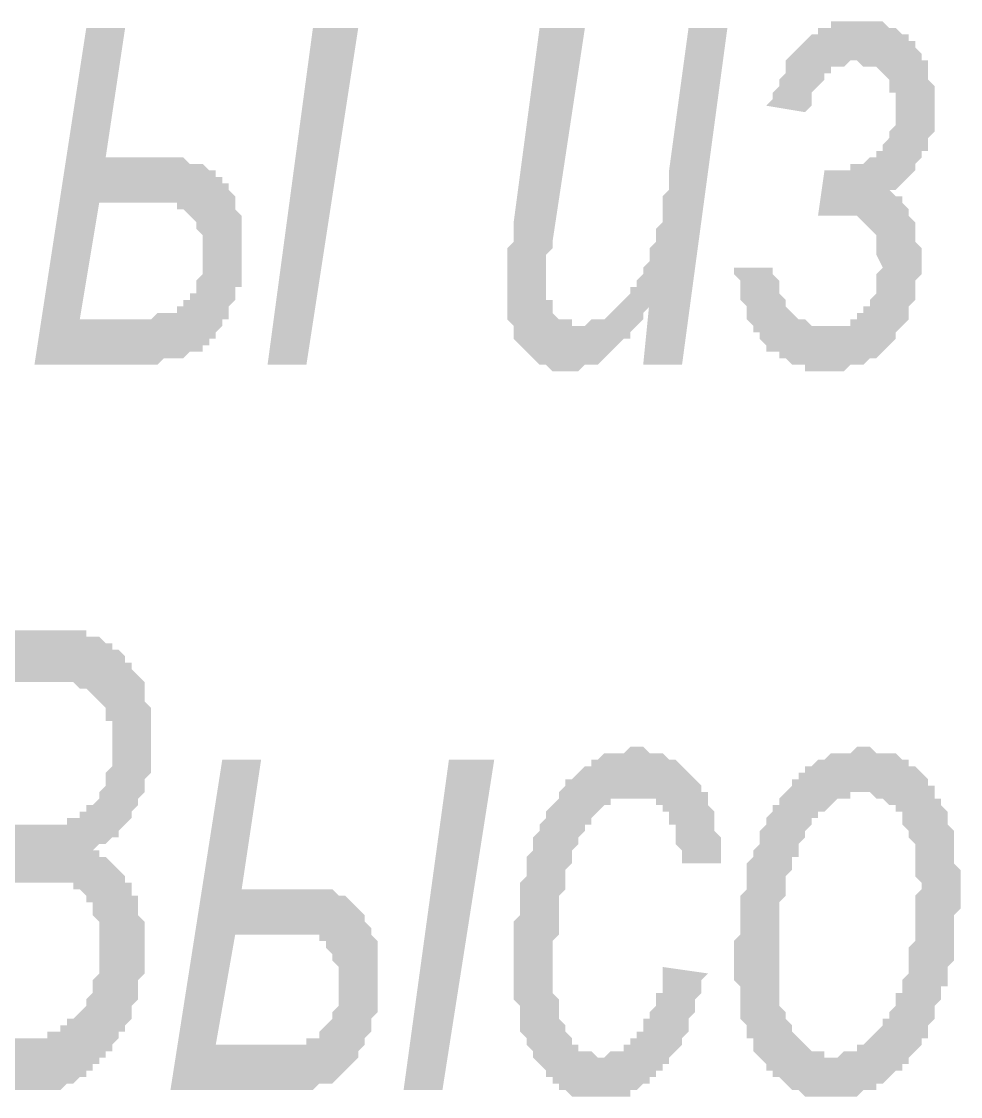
# Model space of a CAD drawing. Header units: millimetres. Extents: x 1372 to 666090, y 1285 to 31551.
# Drawn here: x 512095 to 512700, y 4124 to 4816 of the extents above; entities that cross this region are included whole.
import ezdxf

# ---------------------------------------------------------------- set-up
doc = ezdxf.new("R2010")
doc.units = ezdxf.units.MM
doc.layers.add('PDF _75-АЗ Штамп', color=7, linetype='Continuous')

msp = doc.modelspace()

# ---------------------------------------------------------------- hatches: boundary and pattern name
at = {"layer": 'PDF _75-АЗ Штамп', "transparency": 33554559}
for points in [[(512599.51, 4757.89), (512574.48, 4762.06), (512578.66, 4766.23), (512578.66, 4770.4), (512582.83, 4774.58), (512582.83, 4778.75), (512582.83, 4778.75), (512587, 4782.92), (512587, 4787.09), (512587, 4791.26), (512591.17, 4795.43), (512591.17, 4795.43), (512595.34, 4799.6), (512595.34, 4799.6), (512599.51, 4803.77), (512599.51, 4803.77), (512603.68, 4807.94), (512603.68, 4807.94), (512607.85, 4807.94), (512607.85, 4812.12), (512612.02, 4812.12), (512616.2, 4812.12), (512616.2, 4816.29), (512620.37, 4816.29), (512624.54, 4816.29), (512624.54, 4816.29), (512628.71, 4816.29), (512632.88, 4816.29), (512632.88, 4816.29), (512637.05, 4816.29), (512641.22, 4816.29), (512645.39, 4816.29), (512645.39, 4816.29), (512649.57, 4816.29), (512653.74, 4812.12), (512653.74, 4812.12), (512657.91, 4812.12), (512662.08, 4807.94), (512662.08, 4807.94), (512666.25, 4807.94), (512666.25, 4803.77), (512670.42, 4803.77), (512670.42, 4803.77), (512670.42, 4799.6), (512674.59, 4795.43), (512674.59, 4791.26), (512678.76, 4791.26), (512678.76, 4787.09), (512678.76, 4782.92), (512678.76, 4778.75), (512682.93, 4774.58), (512682.93, 4770.4), (512682.93, 4766.23), (512682.93, 4762.06), (512682.93, 4762.06), (512682.93, 4757.89), (512682.93, 4753.72), (512682.93, 4749.55), (512682.93, 4745.38), (512678.76, 4741.21), (512678.76, 4737.03), (512678.76, 4732.86), (512674.59, 4732.86), (512674.59, 4728.69), (512674.59, 4728.69), (512670.42, 4724.52), (512670.42, 4720.35), (512670.42, 4720.35), (512666.25, 4716.18), (512662.08, 4712.01), (512662.08, 4712.01), (512657.91, 4707.84), (512653.74, 4707.84), (512653.74, 4707.84), (512657.91, 4703.67), (512662.08, 4703.67), (512662.08, 4699.49), (512666.25, 4695.32), (512666.25, 4695.32), (512666.25, 4691.15), (512670.42, 4686.98), (512670.42, 4682.81), (512670.42, 4678.64), (512670.42, 4678.64), (512670.42, 4674.47), (512674.59, 4670.3), (512674.59, 4666.12), (512674.59, 4661.95), (512674.59, 4657.78), (512674.59, 4653.61), (512670.42, 4649.44), (512670.42, 4645.27), (512670.42, 4641.1), (512670.42, 4641.1), (512670.42, 4636.93), (512666.25, 4632.76), (512666.25, 4628.58), (512666.25, 4624.41), (512662.08, 4620.24), (512662.08, 4620.24), (512657.91, 4616.07), (512657.91, 4611.9), (512657.91, 4611.9), (512653.74, 4607.73), (512653.74, 4607.73), (512649.57, 4603.56), (512649.57, 4603.56), (512645.39, 4599.39), (512641.22, 4599.39), (512641.22, 4599.39), (512637.05, 4595.21), (512637.05, 4595.21), (512632.88, 4595.21), (512628.71, 4595.21), (512624.54, 4591.04), (512624.54, 4591.04), (512620.37, 4591.04), (512616.2, 4591.04), (512612.02, 4591.04), (512612.02, 4591.04), (512612.02, 4591.04), (512607.85, 4591.04), (512603.68, 4591.04), (512599.51, 4591.04), (512599.51, 4595.21), (512595.34, 4595.21), (512591.17, 4595.21), (512591.17, 4595.21), (512587, 4599.39), (512587, 4599.39), (512582.83, 4599.39), (512582.83, 4603.56), (512578.66, 4603.56), (512574.48, 4603.56), (512574.48, 4607.73), (512574.48, 4607.73), (512570.31, 4611.9), (512570.31, 4616.07), (512566.14, 4616.07), (512566.14, 4620.24), (512566.14, 4620.24), (512561.97, 4624.41), (512561.97, 4628.58), (512561.97, 4632.76), (512557.8, 4636.93), (512557.8, 4636.93), (512557.8, 4641.1), (512557.8, 4645.27), (512557.8, 4649.44), (512553.63, 4653.61), (512553.63, 4657.78), (512578.66, 4657.78), (512578.66, 4653.61), (512582.83, 4649.44), (512582.83, 4649.44), (512582.83, 4645.27), (512582.83, 4641.1), (512587, 4636.93), (512587, 4636.93), (512587, 4632.76), (512591.17, 4628.58), (512591.17, 4628.58), (512595.34, 4624.41), (512595.34, 4624.41), (512599.51, 4624.41), (512603.68, 4620.24), (512603.68, 4620.24), (512607.85, 4620.24), (512612.02, 4620.24), (512612.02, 4620.24), (512616.2, 4620.24), (512616.2, 4620.24), (512620.37, 4620.24), (512624.54, 4620.24), (512628.71, 4620.24), (512628.71, 4624.41), (512632.88, 4624.41), (512632.88, 4628.58), (512637.05, 4628.58), (512637.05, 4632.76), (512641.22, 4632.76), (512641.22, 4636.93), (512645.39, 4641.1), (512645.39, 4645.27), (512645.39, 4645.27), (512645.39, 4649.44), (512645.39, 4653.61), (512649.57, 4657.78), (512649.57, 4657.78), (512645.39, 4666.12), (512645.39, 4670.3), (512645.39, 4670.3), (512645.39, 4674.47), (512645.39, 4678.64), (512641.22, 4682.81), (512641.22, 4682.81), (512637.05, 4686.98), (512637.05, 4686.98), (512632.88, 4691.15), (512628.71, 4691.15), (512628.71, 4691.15), (512628.71, 4691.15), (512624.54, 4691.15), (512624.54, 4691.15), (512620.37, 4691.15), (512616.2, 4691.15), (512612.02, 4691.15), (512612.02, 4691.15), (512607.85, 4691.15), (512607.85, 4691.15), (512612.02, 4720.35), (512612.02, 4720.35), (512616.2, 4720.35), (512616.2, 4720.35), (512620.37, 4720.35), (512624.54, 4720.35), (512628.71, 4720.35), (512628.71, 4724.52), (512632.88, 4724.52), (512637.05, 4724.52), (512637.05, 4724.52), (512641.22, 4728.69), (512645.39, 4728.69), (512645.39, 4728.69), (512645.39, 4732.86), (512649.57, 4732.86), (512649.57, 4737.03), (512653.74, 4741.21), (512653.74, 4741.21), (512653.74, 4745.38), (512657.91, 4749.55), (512657.91, 4753.72), (512657.91, 4757.89), (512657.91, 4757.89), (512657.91, 4766.23), (512657.91, 4770.4), (512653.74, 4770.4), (512653.74, 4774.58), (512653.74, 4778.75), (512649.57, 4782.92), (512649.57, 4782.92), (512649.57, 4782.92), (512645.39, 4787.09), (512645.39, 4787.09), (512641.22, 4787.09), (512637.05, 4787.09), (512637.05, 4787.09), (512632.88, 4791.26), (512632.88, 4791.26), (512628.71, 4791.26), (512624.54, 4787.09), (512624.54, 4787.09), (512620.37, 4787.09), (512616.2, 4787.09), (512616.2, 4782.92), (512612.02, 4782.92), (512612.02, 4782.92), (512612.02, 4778.75), (512607.85, 4774.58), (512607.85, 4774.58), (512603.68, 4770.4), (512603.68, 4766.23), (512603.68, 4762.06), (512599.51, 4757.89)], [(512499.4, 4636.93), (512499.4, 4632.76), (512495.23, 4628.58), (512495.23, 4624.41), (512491.06, 4620.24), (512491.06, 4620.24), (512486.89, 4616.07), (512486.89, 4611.9), (512482.72, 4611.9), (512478.55, 4607.73), (512478.55, 4607.73), (512474.38, 4603.56), (512474.38, 4603.56), (512470.2, 4599.39), (512470.2, 4599.39), (512466.03, 4595.21), (512461.86, 4595.21), (512461.86, 4595.21), (512457.69, 4595.21), (512457.69, 4595.21), (512453.52, 4591.04), (512449.35, 4591.04), (512449.35, 4591.04), (512445.18, 4591.04), (512445.18, 4591.04), (512441.01, 4591.04), (512441.01, 4591.04), (512436.84, 4591.04), (512432.66, 4595.21), (512432.66, 4595.21), (512428.49, 4595.21), (512424.32, 4599.39), (512424.32, 4599.39), (512420.15, 4603.56), (512420.15, 4603.56), (512415.98, 4607.73), (512415.98, 4607.73), (512411.81, 4611.9), (512411.81, 4616.07), (512411.81, 4620.24), (512407.64, 4624.41), (512407.64, 4624.41), (512407.64, 4628.58), (512407.64, 4632.76), (512407.64, 4636.93), (512407.64, 4641.1), (512407.64, 4645.27), (512407.64, 4645.27), (512407.64, 4649.44), (512407.64, 4653.61), (512407.64, 4657.78), (512407.64, 4661.95), (512407.64, 4666.12), (512407.64, 4670.3), (512411.81, 4674.47), (512411.81, 4678.64), (512411.81, 4686.98), (512411.81, 4686.98), (512428.49, 4812.12), (512457.69, 4812.12), (512436.84, 4674.47), (512436.84, 4670.3), (512432.66, 4666.12), (512432.66, 4661.95), (512432.66, 4657.78), (512432.66, 4653.61), (512432.66, 4649.44), (512432.66, 4649.44), (512432.66, 4641.1), (512432.66, 4636.93), (512436.84, 4636.93), (512436.84, 4632.76), (512436.84, 4628.58), (512436.84, 4628.58), (512441.01, 4624.41), (512441.01, 4624.41), (512445.18, 4624.41), (512449.35, 4624.41), (512449.35, 4620.24), (512453.52, 4620.24), (512457.69, 4620.24), (512457.69, 4620.24), (512461.86, 4624.41), (512466.03, 4624.41), (512466.03, 4624.41), (512470.2, 4624.41), (512474.38, 4628.58), (512474.38, 4628.58), (512478.55, 4632.76), (512478.55, 4632.76), (512482.72, 4636.93), (512482.72, 4636.93), (512486.89, 4641.1), (512486.89, 4645.27), (512491.06, 4645.27), (512491.06, 4649.44), (512495.23, 4653.61), (512495.23, 4657.78), (512495.23, 4657.78), (512499.4, 4661.95), (512499.4, 4666.12), (512499.4, 4670.3), (512503.57, 4674.47), (512503.57, 4678.64), (512503.57, 4678.64), (512503.57, 4682.81), (512507.75, 4686.98), (512507.75, 4686.98), (512507.75, 4691.15), (512507.75, 4695.32), (512507.75, 4699.49), (512507.75, 4703.67), (512511.92, 4707.84), (512511.92, 4716.18), (512511.92, 4720.35), (512524.43, 4812.12), (512549.46, 4812.12), (512520.26, 4595.21), (512495.23, 4595.21)], [(512507.75, 4207.3), (512536.94, 4203.12), (512532.77, 4198.95), (512532.77, 4194.78), (512532.77, 4190.61), (512528.6, 4186.44), (512528.6, 4182.27), (512528.6, 4178.1), (512524.43, 4173.93), (512524.43, 4169.75), (512524.43, 4165.58), (512520.26, 4161.41), (512520.26, 4161.41), (512520.26, 4157.24), (512516.09, 4153.07), (512516.09, 4153.07), (512511.92, 4148.9), (512511.92, 4144.73), (512507.75, 4144.73), (512507.75, 4140.56), (512503.57, 4140.56), (512503.57, 4136.39), (512499.4, 4136.39), (512499.4, 4132.21), (512495.23, 4132.21), (512491.06, 4128.04), (512491.06, 4128.04), (512486.89, 4128.04), (512486.89, 4123.87), (512482.72, 4123.87), (512478.55, 4123.87), (512478.55, 4123.87), (512474.38, 4123.87), (512470.2, 4123.87), (512470.2, 4123.87), (512466.03, 4123.87), (512466.03, 4123.87), (512461.86, 4123.87), (512457.69, 4123.87), (512453.52, 4123.87), (512453.52, 4123.87), (512449.35, 4123.87), (512445.18, 4128.04), (512445.18, 4128.04), (512441.01, 4128.04), (512441.01, 4132.21), (512436.84, 4132.21), (512436.84, 4136.39), (512432.66, 4136.39), (512432.66, 4140.56), (512428.49, 4144.73), (512428.49, 4144.73), (512424.32, 4148.9), (512424.32, 4148.9), (512424.32, 4153.07), (512420.15, 4157.24), (512420.15, 4161.41), (512420.15, 4161.41), (512415.98, 4165.58), (512415.98, 4169.75), (512415.98, 4173.93), (512415.98, 4178.1), (512415.98, 4182.27), (512411.81, 4186.44), (512411.81, 4190.61), (512411.81, 4194.78), (512411.81, 4198.95), (512411.81, 4203.12), (512411.81, 4207.3), (512411.81, 4207.3), (512411.81, 4211.47), (512411.81, 4215.64), (512411.81, 4219.81), (512411.81, 4223.98), (512411.81, 4228.15), (512411.81, 4232.32), (512411.81, 4236.49), (512415.98, 4240.66), (512415.98, 4244.84), (512415.98, 4249.01), (512415.98, 4253.18), (512415.98, 4257.35), (512415.98, 4261.52), (512420.15, 4265.69), (512420.15, 4269.86), (512420.15, 4274.03), (512420.15, 4278.21), (512420.15, 4278.21), (512424.32, 4282.38), (512424.32, 4286.55), (512424.32, 4290.72), (512428.49, 4294.89), (512428.49, 4299.06), (512428.49, 4299.06), (512432.66, 4303.23), (512432.66, 4307.4), (512436.84, 4311.57), (512436.84, 4311.57), (512441.01, 4315.75), (512441.01, 4319.92), (512441.01, 4319.92), (512445.18, 4324.09), (512445.18, 4328.26), (512449.35, 4328.26), (512449.35, 4328.26), (512453.52, 4332.43), (512453.52, 4332.43), (512457.69, 4336.6), (512461.86, 4336.6), (512461.86, 4340.77), (512466.03, 4340.77), (512466.03, 4340.77), (512470.2, 4344.94), (512474.38, 4344.94), (512474.38, 4344.94), (512478.55, 4344.94), (512482.72, 4344.94), (512482.72, 4344.94), (512486.89, 4349.12), (512491.06, 4349.12), (512491.06, 4349.12), (512495.23, 4349.12), (512499.4, 4344.94), (512499.4, 4344.94), (512503.57, 4344.94), (512507.75, 4344.94), (512507.75, 4344.94), (512511.92, 4340.77), (512516.09, 4340.77), (512516.09, 4340.77), (512520.26, 4336.6), (512520.26, 4336.6), (512524.43, 4332.43), (512524.43, 4332.43), (512528.6, 4328.26), (512528.6, 4328.26), (512532.77, 4324.09), (512532.77, 4319.92), (512536.94, 4319.92), (512536.94, 4315.75), (512536.94, 4311.57), (512541.11, 4307.4), (512541.11, 4307.4), (512541.11, 4303.23), (512541.11, 4299.06), (512541.11, 4294.89), (512545.29, 4290.72), (512545.29, 4286.55), (512545.29, 4282.38), (512545.29, 4278.21), (512545.29, 4274.03), (512520.26, 4274.03), (512520.26, 4278.21), (512520.26, 4282.38), (512516.09, 4286.55), (512516.09, 4290.72), (512516.09, 4294.89), (512516.09, 4299.06), (512511.92, 4299.06), (512511.92, 4303.23), (512511.92, 4307.4), (512507.75, 4307.4), (512507.75, 4311.57), (512503.57, 4311.57), (512503.57, 4315.75), (512499.4, 4315.75), (512495.23, 4315.75), (512495.23, 4315.75), (512491.06, 4315.75), (512491.06, 4315.75), (512486.89, 4315.75), (512482.72, 4315.75), (512478.55, 4315.75), (512478.55, 4315.75), (512474.38, 4315.75), (512474.38, 4311.57), (512470.2, 4311.57), (512466.03, 4307.4), (512466.03, 4307.4), (512461.86, 4303.23), (512461.86, 4303.23), (512461.86, 4299.06), (512457.69, 4299.06), (512457.69, 4294.89), (512453.52, 4290.72), (512453.52, 4290.72), (512453.52, 4286.55), (512449.35, 4282.38), (512449.35, 4278.21), (512449.35, 4274.03), (512445.18, 4269.86), (512445.18, 4265.69), (512445.18, 4261.52), (512445.18, 4261.52), (512445.18, 4257.35), (512441.01, 4253.18), (512441.01, 4249.01), (512441.01, 4244.84), (512441.01, 4240.66), (512441.01, 4236.49), (512441.01, 4232.32), (512441.01, 4228.15), (512436.84, 4223.98), (512436.84, 4219.81), (512436.84, 4215.64), (512436.84, 4211.47), (512436.84, 4207.3), (512436.84, 4207.3), (512436.84, 4198.95), (512436.84, 4194.78), (512436.84, 4190.61), (512441.01, 4186.44), (512441.01, 4182.27), (512441.01, 4178.1), (512441.01, 4173.93), (512441.01, 4173.93), (512445.18, 4169.75), (512445.18, 4165.58), (512445.18, 4165.58), (512449.35, 4161.41), (512449.35, 4157.24), (512453.52, 4157.24), (512453.52, 4153.07), (512457.69, 4153.07), (512461.86, 4153.07), (512461.86, 4153.07), (512466.03, 4148.9), (512466.03, 4148.9), (512470.2, 4148.9), (512474.38, 4153.07), (512474.38, 4153.07), (512478.55, 4153.07), (512482.72, 4153.07), (512482.72, 4157.24), (512486.89, 4157.24), (512486.89, 4161.41), (512491.06, 4161.41), (512491.06, 4165.58), (512495.23, 4165.58), (512495.23, 4169.75), (512495.23, 4173.93), (512499.4, 4173.93), (512499.4, 4178.1), (512503.57, 4182.27), (512503.57, 4186.44), (512503.57, 4190.61), (512507.75, 4190.61), (512507.75, 4194.78), (512507.75, 4198.95), (512507.75, 4207.3), (512507.75, 4207.3)]]:
    msp.add_hatch(color=256, dxfattribs=at).paths.add_polyline_path(points)
h = msp.add_hatch(color=256, dxfattribs=at)
h.paths.add_polyline_path([(512282.5, 4812.12), (512311.7, 4812.12), (512278.33, 4595.21), (512253.3, 4595.21)], flags=0)
h.paths.add_polyline_path([(512136.51, 4812.12), (512161.54, 4812.12), (512149.02, 4728.69), (512174.05, 4728.69), (512178.22, 4728.69), (512182.39, 4728.69), (512186.56, 4728.69), (512190.74, 4728.69), (512194.91, 4728.69), (512194.91, 4728.69), (512199.08, 4728.69), (512203.25, 4724.52), (512203.25, 4724.52), (512207.42, 4724.52), (512207.42, 4724.52), (512211.59, 4724.52), (512211.59, 4724.52), (512211.59, 4724.52), (512215.76, 4720.35), (512219.93, 4720.35), (512219.93, 4716.18), (512224.11, 4716.18), (512224.11, 4712.01), (512228.28, 4712.01), (512228.28, 4707.84), (512232.45, 4703.67), (512232.45, 4703.67), (512232.45, 4699.49), (512232.45, 4695.32), (512236.62, 4691.15), (512236.62, 4686.98), (512236.62, 4682.81), (512236.62, 4678.64), (512236.62, 4674.47), (512236.62, 4670.3), (512236.62, 4670.3), (512236.62, 4666.12), (512236.62, 4661.95), (512236.62, 4657.78), (512236.62, 4653.61), (512236.62, 4649.44), (512236.62, 4645.27), (512232.45, 4645.27), (512232.45, 4641.1), (512232.45, 4636.93), (512228.28, 4632.76), (512228.28, 4628.58), (512228.28, 4624.41), (512224.11, 4624.41), (512224.11, 4620.24), (512219.93, 4616.07), (512219.93, 4611.9), (512215.76, 4611.9), (512215.76, 4607.73), (512211.59, 4607.73), (512211.59, 4603.56), (512207.42, 4603.56), (512207.42, 4603.56), (512203.25, 4603.56), (512203.25, 4603.56), (512199.08, 4599.39), (512199.08, 4599.39), (512194.91, 4599.39), (512194.91, 4599.39), (512190.74, 4599.39), (512186.56, 4599.39), (512186.56, 4599.39), (512182.39, 4595.21), (512178.22, 4595.21), (512174.05, 4595.21), (512169.88, 4595.21), (512165.71, 4595.21), (512103.14, 4595.21)], flags=0)
h.paths.add_polyline_path([(512132.34, 4624.41), (512165.71, 4624.41), (512169.88, 4624.41), (512174.05, 4624.41), (512178.22, 4624.41), (512178.22, 4624.41), (512182.39, 4628.58), (512186.56, 4628.58), (512186.56, 4628.58), (512190.74, 4628.58), (512190.74, 4628.58), (512194.91, 4628.58), (512194.91, 4632.76), (512199.08, 4632.76), (512199.08, 4636.93), (512203.25, 4636.93), (512203.25, 4641.1), (512207.42, 4641.1), (512207.42, 4645.27), (512207.42, 4649.44), (512211.59, 4653.61), (512211.59, 4657.78), (512211.59, 4661.95), (512211.59, 4666.12), (512211.59, 4666.12), (512211.59, 4670.3), (512211.59, 4674.47), (512211.59, 4678.64), (512207.42, 4682.81), (512207.42, 4686.98), (512207.42, 4686.98), (512203.25, 4691.15), (512203.25, 4691.15), (512199.08, 4695.32), (512199.08, 4695.32), (512194.91, 4695.32), (512194.91, 4699.49), (512190.74, 4699.49), (512190.74, 4699.49), (512186.56, 4699.49), (512182.39, 4699.49), (512182.39, 4699.49), (512178.22, 4699.49), (512174.05, 4699.49), (512144.85, 4699.49)], flags=0)
h = msp.add_hatch(color=256, dxfattribs=at)
h.paths.add_polyline_path([(512003.03, 4128.04), (512044.74, 4424.2), (512107.31, 4424.2), (512111.48, 4424.2), (512115.65, 4424.2), (512119.83, 4424.2), (512124, 4424.2), (512124, 4424.2), (512128.17, 4424.2), (512132.34, 4424.2), (512132.34, 4424.2), (512136.51, 4424.2), (512136.51, 4424.2), (512136.51, 4420.03), (512140.68, 4420.03), (512144.85, 4420.03), (512144.85, 4420.03), (512149.02, 4415.85), (512153.2, 4415.85), (512153.2, 4411.68), (512157.37, 4411.68), (512157.37, 4411.68), (512161.54, 4407.51), (512161.54, 4403.34), (512165.71, 4403.34), (512165.71, 4399.17), (512169.88, 4395), (512169.88, 4395), (512174.05, 4390.83), (512174.05, 4386.66), (512174.05, 4382.48), (512174.05, 4378.31), (512178.22, 4374.14), (512178.22, 4369.97), (512178.22, 4365.8), (512178.22, 4361.63), (512178.22, 4357.46), (512178.22, 4353.29), (512178.22, 4353.29), (512178.22, 4349.12), (512178.22, 4344.94), (512178.22, 4340.77), (512178.22, 4336.6), (512178.22, 4332.43), (512174.05, 4328.26), (512174.05, 4324.09), (512174.05, 4319.92), (512174.05, 4319.92), (512169.88, 4315.75), (512169.88, 4311.57), (512169.88, 4311.57), (512165.71, 4307.4), (512165.71, 4303.23), (512165.71, 4303.23), (512161.54, 4299.06), (512161.54, 4299.06), (512157.37, 4294.89), (512157.37, 4290.72), (512153.2, 4290.72), (512149.02, 4286.55), (512149.02, 4286.55), (512144.85, 4286.55), (512140.68, 4282.38), (512140.68, 4282.38), (512144.85, 4282.38), (512144.85, 4278.21), (512149.02, 4278.21), (512153.2, 4274.03), (512153.2, 4274.03), (512157.37, 4269.86), (512157.37, 4269.86), (512161.54, 4265.69), (512161.54, 4261.52), (512165.71, 4261.52), (512165.71, 4257.35), (512165.71, 4253.18), (512169.88, 4253.18), (512169.88, 4249.01), (512169.88, 4244.84), (512169.88, 4240.66), (512174.05, 4236.49), (512174.05, 4232.32), (512174.05, 4228.15), (512174.05, 4223.98), (512174.05, 4219.81), (512174.05, 4215.64), (512174.05, 4211.47), (512174.05, 4207.3), (512174.05, 4207.3), (512174.05, 4203.12), (512169.88, 4198.95), (512169.88, 4194.78), (512169.88, 4190.61), (512169.88, 4186.44), (512165.71, 4182.27), (512165.71, 4178.1), (512165.71, 4173.93), (512165.71, 4173.93), (512161.54, 4169.75), (512161.54, 4165.58), (512157.37, 4165.58), (512157.37, 4161.41), (512153.2, 4157.24), (512153.2, 4153.07), (512149.02, 4153.07), (512149.02, 4148.9), (512144.85, 4148.9), (512144.85, 4144.73), (512140.68, 4144.73), (512140.68, 4140.56), (512136.51, 4140.56), (512136.51, 4136.39), (512132.34, 4136.39), (512132.34, 4136.39), (512128.17, 4132.21), (512124, 4132.21), (512124, 4132.21), (512119.83, 4128.04), (512115.65, 4128.04), (512115.65, 4128.04), (512111.48, 4128.04), (512107.31, 4128.04), (512103.14, 4128.04), (512103.14, 4128.04), (512103.14, 4128.04)], flags=0)
h.paths.add_polyline_path([(512053.09, 4299.06), (512094.8, 4299.06), (512098.97, 4299.06), (512103.14, 4299.06), (512107.31, 4299.06), (512111.48, 4299.06), (512111.48, 4299.06), (512115.65, 4299.06), (512119.83, 4299.06), (512124, 4299.06), (512124, 4303.23), (512128.17, 4303.23), (512128.17, 4303.23), (512132.34, 4303.23), (512132.34, 4307.4), (512136.51, 4307.4), (512136.51, 4311.57), (512140.68, 4311.57), (512140.68, 4311.57), (512144.85, 4315.75), (512144.85, 4319.92), (512149.02, 4324.09), (512149.02, 4324.09), (512149.02, 4328.26), (512149.02, 4332.43), (512153.2, 4336.6), (512153.2, 4340.77), (512153.2, 4344.94), (512153.2, 4349.12), (512153.2, 4353.29), (512153.2, 4357.46), (512153.2, 4361.63), (512153.2, 4365.8), (512149.02, 4365.8), (512149.02, 4369.97), (512149.02, 4374.14), (512144.85, 4378.31), (512144.85, 4378.31), (512140.68, 4382.48), (512140.68, 4382.48), (512136.51, 4386.66), (512136.51, 4386.66), (512136.51, 4386.66), (512132.34, 4386.66), (512132.34, 4386.66), (512128.17, 4390.83), (512128.17, 4390.83), (512124, 4390.83), (512119.83, 4390.83), (512115.65, 4390.83), (512111.48, 4390.83), (512111.48, 4390.83), (512065.6, 4390.83)], flags=0)
h.paths.add_polyline_path([(512032.23, 4161.41), (512082.29, 4161.41), (512086.46, 4161.41), (512090.63, 4161.41), (512090.63, 4161.41), (512094.8, 4161.41), (512098.97, 4161.41), (512103.14, 4161.41), (512103.14, 4161.41), (512107.31, 4161.41), (512107.31, 4161.41), (512111.48, 4161.41), (512111.48, 4165.58), (512115.65, 4165.58), (512119.83, 4165.58), (512119.83, 4169.75), (512124, 4169.75), (512124, 4173.93), (512128.17, 4173.93), (512132.34, 4178.1), (512132.34, 4178.1), (512136.51, 4182.27), (512136.51, 4186.44), (512136.51, 4186.44), (512140.68, 4190.61), (512140.68, 4194.78), (512140.68, 4198.95), (512144.85, 4203.12), (512144.85, 4207.3), (512144.85, 4211.47), (512144.85, 4215.64), (512144.85, 4219.81), (512144.85, 4219.81), (512144.85, 4223.98), (512144.85, 4228.15), (512144.85, 4232.32), (512144.85, 4236.49), (512140.68, 4240.66), (512140.68, 4244.84), (512140.68, 4249.01), (512136.51, 4249.01), (512136.51, 4253.18), (512136.51, 4253.18), (512132.34, 4257.35), (512132.34, 4257.35), (512128.17, 4257.35), (512128.17, 4261.52), (512124, 4261.52), (512119.83, 4261.52), (512119.83, 4261.52), (512115.65, 4261.52), (512111.48, 4261.52), (512107.31, 4261.52), (512103.14, 4261.52), (512103.14, 4261.52), (512048.92, 4261.52)], flags=0)
h = msp.add_hatch(color=256, dxfattribs=at)
h.paths.add_polyline_path([(512553.63, 4207.3), (512553.63, 4211.47), (512553.63, 4215.64), (512553.63, 4223.98), (512557.8, 4228.15), (512557.8, 4232.32), (512557.8, 4236.49), (512557.8, 4240.66), (512557.8, 4244.84), (512557.8, 4249.01), (512557.8, 4249.01), (512557.8, 4253.18), (512561.97, 4257.35), (512561.97, 4261.52), (512561.97, 4265.69), (512561.97, 4269.86), (512561.97, 4274.03), (512566.14, 4278.21), (512566.14, 4282.38), (512566.14, 4282.38), (512570.31, 4286.55), (512570.31, 4290.72), (512570.31, 4294.89), (512574.48, 4299.06), (512574.48, 4299.06), (512574.48, 4303.23), (512578.66, 4307.4), (512578.66, 4311.57), (512582.83, 4311.57), (512582.83, 4315.75), (512587, 4319.92), (512587, 4319.92), (512591.17, 4324.09), (512591.17, 4328.26), (512595.34, 4328.26), (512595.34, 4332.43), (512599.51, 4332.43), (512599.51, 4336.6), (512603.68, 4336.6), (512603.68, 4336.6), (512607.85, 4340.77), (512612.02, 4340.77), (512612.02, 4340.77), (512616.2, 4344.94), (512620.37, 4344.94), (512620.37, 4344.94), (512624.54, 4344.94), (512628.71, 4344.94), (512628.71, 4344.94), (512632.88, 4349.12), (512637.05, 4349.12), (512637.05, 4349.12), (512641.22, 4349.12), (512645.39, 4344.94), (512645.39, 4344.94), (512649.57, 4344.94), (512653.74, 4344.94), (512653.74, 4344.94), (512657.91, 4344.94), (512662.08, 4340.77), (512662.08, 4340.77), (512666.25, 4340.77), (512666.25, 4336.6), (512670.42, 4336.6), (512674.59, 4332.43), (512674.59, 4332.43), (512678.76, 4328.26), (512678.76, 4324.09), (512682.93, 4324.09), (512682.93, 4324.09), (512682.93, 4319.92), (512682.93, 4315.75), (512687.11, 4315.75), (512687.11, 4311.57), (512691.28, 4307.4), (512691.28, 4303.23), (512691.28, 4299.06), (512691.28, 4299.06), (512695.45, 4294.89), (512695.45, 4290.72), (512695.45, 4286.55), (512695.45, 4282.38), (512695.45, 4278.21), (512695.45, 4274.03), (512699.62, 4269.86), (512699.62, 4265.69), (512699.62, 4261.52), (512699.62, 4257.35), (512699.62, 4253.18), (512699.62, 4249.01), (512699.62, 4244.84), (512695.45, 4240.66), (512695.45, 4236.49), (512695.45, 4232.32), (512695.45, 4228.15), (512695.45, 4223.98), (512695.45, 4219.81), (512695.45, 4215.64), (512695.45, 4211.47), (512691.28, 4207.3), (512691.28, 4203.12), (512691.28, 4198.95), (512691.28, 4194.78), (512687.11, 4194.78), (512687.11, 4190.61), (512687.11, 4186.44), (512687.11, 4186.44), (512682.93, 4182.27), (512682.93, 4178.1), (512682.93, 4173.93), (512678.76, 4169.75), (512678.76, 4165.58), (512678.76, 4161.41), (512674.59, 4161.41), (512674.59, 4157.24), (512670.42, 4153.07), (512670.42, 4153.07), (512666.25, 4148.9), (512666.25, 4144.73), (512662.08, 4144.73), (512662.08, 4140.56), (512657.91, 4140.56), (512657.91, 4140.56), (512653.74, 4136.39), (512653.74, 4136.39), (512649.57, 4132.21), (512645.39, 4132.21), (512645.39, 4128.04), (512641.22, 4128.04), (512641.22, 4128.04), (512637.05, 4128.04), (512632.88, 4123.87), (512632.88, 4123.87), (512628.71, 4123.87), (512624.54, 4123.87), (512624.54, 4123.87), (512620.37, 4123.87), (512616.2, 4123.87), (512616.2, 4123.87), (512612.02, 4123.87), (512612.02, 4123.87), (512607.85, 4123.87), (512603.68, 4123.87), (512603.68, 4123.87), (512599.51, 4123.87), (512595.34, 4128.04), (512595.34, 4128.04), (512591.17, 4128.04), (512587, 4132.21), (512587, 4132.21), (512587, 4132.21), (512582.83, 4136.39), (512578.66, 4136.39), (512578.66, 4140.56), (512574.48, 4140.56), (512574.48, 4144.73), (512570.31, 4148.9), (512570.31, 4148.9), (512566.14, 4153.07), (512566.14, 4157.24), (512566.14, 4161.41), (512561.97, 4161.41), (512561.97, 4165.58), (512561.97, 4169.75), (512557.8, 4173.93), (512557.8, 4178.1), (512557.8, 4182.27), (512557.8, 4186.44), (512557.8, 4190.61), (512557.8, 4194.78), (512553.63, 4198.95), (512553.63, 4203.12), (512553.63, 4207.3), (512553.63, 4207.3)], flags=0)
h.paths.add_polyline_path([(512582.83, 4211.47), (512582.83, 4207.3), (512582.83, 4203.12), (512582.83, 4198.95), (512582.83, 4194.78), (512582.83, 4190.61), (512582.83, 4186.44), (512582.83, 4182.27), (512587, 4178.1), (512587, 4173.93), (512587, 4173.93), (512591.17, 4169.75), (512591.17, 4165.58), (512591.17, 4165.58), (512591.17, 4165.58), (512595.34, 4161.41), (512599.51, 4157.24), (512599.51, 4157.24), (512603.68, 4153.07), (512603.68, 4153.07), (512607.85, 4153.07), (512612.02, 4153.07), (512612.02, 4148.9), (512616.2, 4148.9), (512616.2, 4148.9), (512620.37, 4148.9), (512624.54, 4153.07), (512624.54, 4153.07), (512628.71, 4153.07), (512632.88, 4153.07), (512632.88, 4157.24), (512637.05, 4157.24), (512637.05, 4157.24), (512641.22, 4161.41), (512641.22, 4161.41), (512645.39, 4165.58), (512649.57, 4169.75), (512649.57, 4169.75), (512649.57, 4173.93), (512653.74, 4173.93), (512653.74, 4178.1), (512657.91, 4182.27), (512657.91, 4186.44), (512657.91, 4190.61), (512662.08, 4190.61), (512662.08, 4194.78), (512662.08, 4198.95), (512666.25, 4203.12), (512666.25, 4207.3), (512666.25, 4211.47), (512666.25, 4215.64), (512666.25, 4219.81), (512666.25, 4219.81), (512670.42, 4223.98), (512670.42, 4228.15), (512670.42, 4232.32), (512670.42, 4236.49), (512670.42, 4240.66), (512670.42, 4244.84), (512670.42, 4249.01), (512670.42, 4253.18), (512674.59, 4257.35), (512674.59, 4257.35), (512674.59, 4261.52), (512670.42, 4265.69), (512670.42, 4269.86), (512670.42, 4274.03), (512670.42, 4278.21), (512670.42, 4282.38), (512670.42, 4286.55), (512666.25, 4290.72), (512666.25, 4294.89), (512666.25, 4294.89), (512662.08, 4299.06), (512662.08, 4303.23), (512662.08, 4303.23), (512662.08, 4307.4), (512657.91, 4307.4), (512657.91, 4311.57), (512653.74, 4311.57), (512649.57, 4315.75), (512649.57, 4315.75), (512645.39, 4315.75), (512641.22, 4319.92), (512641.22, 4319.92), (512637.05, 4319.92), (512637.05, 4319.92), (512632.88, 4319.92), (512628.71, 4319.92), (512628.71, 4315.75), (512624.54, 4315.75), (512620.37, 4315.75), (512620.37, 4315.75), (512616.2, 4311.57), (512616.2, 4311.57), (512616.2, 4311.57), (512612.02, 4307.4), (512607.85, 4307.4), (512607.85, 4303.23), (512603.68, 4303.23), (512603.68, 4299.06), (512599.51, 4294.89), (512599.51, 4290.72), (512599.51, 4290.72), (512595.34, 4286.55), (512595.34, 4282.38), (512595.34, 4278.21), (512591.17, 4278.21), (512591.17, 4274.03), (512591.17, 4269.86), (512587, 4265.69), (512587, 4261.52), (512587, 4257.35), (512587, 4253.18), (512582.83, 4249.01), (512582.83, 4244.84), (512582.83, 4240.66), (512582.83, 4236.49), (512582.83, 4232.32), (512582.83, 4228.15), (512582.83, 4223.98), (512582.83, 4219.81), (512582.83, 4215.64), (512582.83, 4211.47), (512582.83, 4211.47)], flags=0)
h = msp.add_hatch(color=256, dxfattribs=at)
h.paths.add_polyline_path([(512370.1, 4340.77), (512399.29, 4340.77), (512365.93, 4128.04), (512340.9, 4128.04)], flags=0)
h.paths.add_polyline_path([(512224.11, 4340.77), (512249.13, 4340.77), (512236.62, 4257.35), (512261.65, 4257.35), (512265.82, 4257.35), (512269.99, 4257.35), (512274.16, 4257.35), (512278.33, 4257.35), (512282.5, 4257.35), (512282.5, 4257.35), (512286.67, 4257.35), (512290.84, 4257.35), (512290.84, 4257.35), (512295.02, 4257.35), (512299.19, 4253.18), (512299.19, 4253.18), (512299.19, 4253.18), (512299.19, 4253.18), (512303.36, 4253.18), (512307.53, 4249.01), (512307.53, 4249.01), (512311.7, 4244.84), (512311.7, 4244.84), (512315.87, 4240.66), (512315.87, 4236.49), (512320.04, 4232.32), (512320.04, 4232.32), (512320.04, 4228.15), (512320.04, 4228.15), (512324.21, 4223.98), (512324.21, 4219.81), (512324.21, 4215.64), (512324.21, 4211.47), (512324.21, 4207.3), (512324.21, 4203.12), (512324.21, 4203.12), (512324.21, 4198.95), (512324.21, 4194.78), (512324.21, 4190.61), (512324.21, 4186.44), (512324.21, 4182.27), (512324.21, 4178.1), (512320.04, 4173.93), (512320.04, 4169.75), (512320.04, 4165.58), (512315.87, 4161.41), (512315.87, 4161.41), (512315.87, 4157.24), (512311.7, 4153.07), (512311.7, 4148.9), (512307.53, 4144.73), (512307.53, 4144.73), (512303.36, 4140.56), (512303.36, 4140.56), (512299.19, 4136.39), (512299.19, 4136.39), (512295.02, 4132.21), (512295.02, 4132.21), (512295.02, 4132.21), (512290.84, 4132.21), (512286.67, 4132.21), (512286.67, 4132.21), (512282.5, 4128.04), (512282.5, 4128.04), (512278.33, 4128.04), (512274.16, 4128.04), (512274.16, 4128.04), (512269.99, 4128.04), (512265.82, 4128.04), (512261.65, 4128.04), (512257.47, 4128.04), (512253.3, 4128.04), (512190.74, 4128.04)], flags=0)
h.paths.add_polyline_path([(512219.93, 4157.24), (512253.3, 4157.24), (512257.47, 4157.24), (512261.65, 4157.24), (512265.82, 4157.24), (512265.82, 4157.24), (512269.99, 4157.24), (512274.16, 4157.24), (512274.16, 4157.24), (512278.33, 4157.24), (512278.33, 4161.41), (512282.5, 4161.41), (512282.5, 4161.41), (512286.67, 4161.41), (512286.67, 4165.58), (512290.84, 4169.75), (512290.84, 4169.75), (512295.02, 4173.93), (512295.02, 4178.1), (512295.02, 4178.1), (512299.19, 4182.27), (512299.19, 4186.44), (512299.19, 4190.61), (512299.19, 4194.78), (512299.19, 4194.78), (512299.19, 4198.95), (512299.19, 4203.12), (512299.19, 4207.3), (512295.02, 4211.47), (512295.02, 4215.64), (512295.02, 4215.64), (512290.84, 4219.81), (512290.84, 4223.98), (512286.67, 4223.98), (512286.67, 4228.15), (512282.5, 4228.15), (512282.5, 4228.15), (512278.33, 4228.15), (512278.33, 4228.15), (512274.16, 4228.15), (512269.99, 4228.15), (512269.99, 4228.15), (512265.82, 4228.15), (512261.65, 4228.15), (512232.45, 4228.15)], flags=0)

doc.saveas('drawing.dxf')
